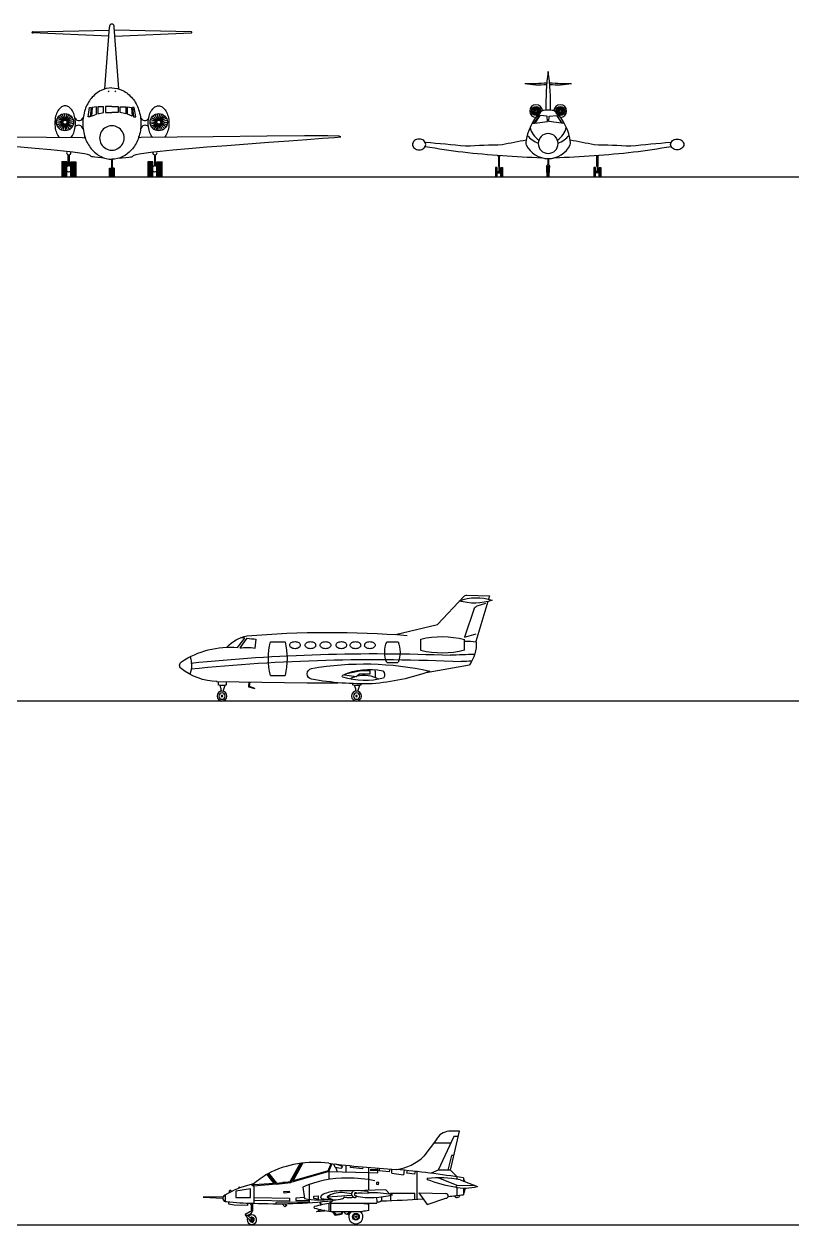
# Model space of a CAD drawing. Extents: x -166 to 11, y 0 to 66.
# Drawn here: x -25.8 to 11, y 0 to 57.1 of the extents above; entities that cross this region are included whole.
import ezdxf

# ---------------------------------------------------------------- set-up
doc = ezdxf.new("R2010")
doc.units = 0
doc.layers.get('0').update_dxf_attribs({"linetype": 'CONTINUOUS'})
doc.layers.add('AVION', color=7, linetype='CONTINUOUS')

# ---------------------------------------------------------------- blocks, each defined once
blk = doc.blocks.new('033109A')
for p, q in [((8.774, 4.034), (8.184, 3.248)), ((9.612, 4.184), (8.864, 2.588)), ((9.874, 4.434), (9.374, 4.434)), ((9.448, 2.588), (9.874, 4.434)), ((9.816, 4.184), (9.612, 4.184)), ((9.466, 3.872), (8.652, 3.872)), ((1.827, 2.04), (2.297, 2.904)), ((1.858, 1.993), (2.358, 2.912)), ((1.959, 2.074), (2.419, 2.92)), ((3.622, 2.554), (3.768, 2.899)), ((3.658, 2.512), (3.819, 2.893)), ((3.963, 2.704), (3.896, 2.884)), ((3.939, 2.879), (4.238, 2.807)), ((9.5, 3.279), (9.317, 2.588)), ((9.607, 3.279), (9.5, 3.279)), ((1.061, 1.955), (0.716, 2.385)), ((1.158, 1.912), (0.758, 2.412)), ((1.158, 1.912), (0.758, 2.412)), ((1.18, 1.965), (0.804, 2.435)), ((3.658, 2.512), (1.858, 1.993)), ((3.622, 2.554), (1.959, 2.074)), ((3.658, 2.512), (5.557, 2.467)), ((3.658, 2.512), (3.658, 2.143)), ((4.226, 2.669), (3.963, 2.704)), ((3.999, 2.699), (4.064, 2.503)), ((4.318, 2.75), (4.226, 2.669)), ((4.238, 2.807), (4.318, 2.75)), ((4.467, 2.819), (4.467, 2.493)), ((4.685, 2.704), (4.713, 2.794)), ((5.258, 2.646), (4.685, 2.704)), ((5.28, 2.738), (5.258, 2.646)), ((5.557, 2.467), (5.993, 2.461)), ((5.558, 1.621), (5.558, 2.712)), ((5.637, 2.624), (5.637, 2.543)), ((5.683, 2.624), (5.683, 2.543)), ((5.729, 2.624), (5.729, 2.543)), ((5.774, 2.624), (5.774, 2.543)), ((5.82, 2.624), (5.82, 2.543)), ((5.866, 2.624), (5.866, 2.543)), ((5.912, 2.624), (5.912, 2.543)), ((5.993, 2.461), (5.999, 2.675)), ((6.061, 2.543), (6.079, 2.669)), ((6.531, 2.509), (6.061, 2.543)), ((6.56, 2.633), (6.531, 2.509)), ((6.657, 2.433), (6.657, 2.626)), ((6.657, 2.433), (7.212, 2.362)), ((7.247, 2.576), (7.212, 2.362)), ((7.371, 2.434), (7.405, 2.561)), ((7.733, 2.385), (7.371, 2.434)), ((7.774, 2.522), (7.733, 2.385)), ((7.858, 1.199), (7.858, 2.512)), ((8.864, 2.588), (8.533, 2.432)), ((9.448, 2.588), (8.864, 2.588)), ((9.758, 2.26), (9.448, 2.588)), ((-0.625, 1.757), (-0.634, 1.712)), ((-0.576, 1.734), (-0.581, 1.756)), ((-0.018, 1.905), (0.09, 1.825)), ((0.028, 1.871), (0.076, 1.835)), ((0.028, 1.871), (0.076, 1.835)), ((0.058, 1.912), (0.107, 1.876)), ((1.158, 1.912), (0.09, 1.825)), ((0.09, 1.825), (0.09, 1.011)), ((1.061, 1.955), (0.107, 1.876)), ((1.154, 1.962), (1.153, 1.962)), ((1.158, 1.912), (1.858, 1.993)), ((1.18, 1.965), (1.853, 2.043)), ((1.858, 1.993), (1.475, 1.993)), ((1.848, 2.042), (1.844, 2.041)), ((2.432, 1.769), (2.498, 1.231)), ((2.739, 1.034), (2.739, 1.898)), ((5.928, 1.994), (5.92, 1.921)), ((5.92, 1.921), (6.025, 1.897)), ((6.033, 1.994), (5.928, 1.994)), ((6.025, 1.897), (6.033, 1.994)), ((9.759, 1.857), (8.863, 2.219)), ((9.759, 1.857), (9.691, 1.771)), ((9.758, 2.152), (9.758, 2.26)), ((9.758, 1.376), (9.758, 1.759)), ((9.759, 1.857), (10.561, 1.872)), ((9.905, 2.125), (10.729, 1.807)), ((10.058, 2.212), (10.058, 2.066)), ((10.058, 1.73), (10.058, 1.412)), ((-1.36, 1.319), (-2.309, 1.297)), ((-2.309, 1.297), (-1.378, 1.244)), ((-1.265, 1.402), (-1.265, 1.091)), ((-1.066, 1.513), (-1.056, 1.597)), ((-0.984, 1.555), (-0.99, 1.597)), ((-0.756, 1.576), (-0.767, 1.276)), ((-0.767, 1.276), (-0.057, 1.276)), ((-0.057, 1.687), (-0.756, 1.576)), ((-0.057, 1.276), (-0.057, 1.687)), ((0.09, 1.275), (1.786, 1.243)), ((1.519, 1.565), (1.775, 1.587)), ((1.542, 1.487), (1.519, 1.565)), ((1.786, 1.52), (1.542, 1.487)), ((1.775, 1.587), (1.786, 1.52)), ((1.786, 1.243), (1.786, 1.109)), ((2.492, 1.283), (2.085, 1.254)), ((2.085, 1.254), (2.096, 1.143)), ((2.94, 1.349), (3.157, 1.357)), ((2.94, 1.236), (2.94, 1.349)), ((3.149, 1.204), (2.94, 1.236)), ((3.157, 1.357), (3.149, 1.204)), ((3.574, 1.306), (4.75, 1.397)), ((3.658, 0.997), (3.878, 1.172)), ((6.369, 1.64), (4.873, 1.605)), ((4.98, 1.498), (5.552, 1.49)), ((5.502, 1.562), (5.552, 1.49)), ((6.558, 1.441), (6.369, 1.64)), ((7.748, 1.467), (6.595, 1.467)), ((6.595, 1.467), (6.595, 1.134)), ((7.748, 1.191), (7.748, 1.467)), ((7.935, 1.51), (8.34, 0.946)), ((7.935, 1.51), (9.228, 1.468)), ((8.34, 0.946), (9.227, 1.242)), ((-1.1, 0.965), (-1.1, 1.072)), ((-0.845, 0.909), (-1.1, 0.965)), ((-0.212, 0.898), (-0.845, 0.909)), ((-0.206, 1.016), (-0.212, 0.898)), ((-0.018, 0.931), (-0.087, 1.013)), ((-0.022, 0.629), (0.03, 0.625)), ((-0.018, 0.931), (0.03, 0.931)), ((-0.018, 0.631), (-0.018, 0.931)), ((0.03, 1.012), (0.03, 0.625)), ((1.786, 1.109), (0.09, 1.142)), ((1.136, 0.984), (1.164, 1.054)), ((1.164, 1.054), (2.739, 1.076)), ((1.564, 0.832), (1.437, 0.985)), ((1.664, 0.898), (1.564, 0.832)), ((1.575, 0.987), (1.664, 0.898)), ((2.096, 1.143), (2.739, 1.132)), ((3.081, 0.622), (3.166, 0.631)), ((3.09, 0.593), (3.081, 0.622)), ((3.451, 0.631), (3.09, 0.593)), ((3.147, 0.669), (3.281, 0.701)), ((3.166, 0.631), (3.147, 0.669)), ((3.216, 1.07), (3.275, 0.922)), ((3.243, 1.073), (3.297, 0.927)), ((3.404, 0.688), (3.451, 0.631)), ((3.682, 0.624), (3.682, 1.001)), ((3.758, 1.012), (5.937, 1.012)), ((3.758, 0.612), (3.758, 1.012)), ((3.758, 0.612), (5.258, 0.612)), ((3.981, 0.418), (3.84, 0.612)), ((4.002, 0.469), (3.898, 0.612)), ((4.296, 0.612), (4.24, 0.507)), ((4.348, 0.609), (4.271, 0.464)), ((4.468, 0.479), (4.385, 0.612)), ((4.668, 0.584), (4.468, 0.479)), ((4.656, 0.612), (4.668, 0.584)), ((5.558, 0.657), (5.558, 0.968)), ((6.026, 1.058), (5.953, 1.062)), ((0.012, 0.24), (-0.205, 0.446)), ((4.271, 0.464), (3.981, 0.418)), ((4.24, 0.507), (4.002, 0.469)), ((4.618, 0.441), (4.516, 0.507)), ((4.63, 0.482), (4.573, 0.526))]:
    blk.add_line(p, q)
for centre, radius in [((-0.29, 0.454), 0.0121), ((-0.001, 0.224), 0.0105), ((4.948, 0.365), 0.162), ((4.948, 0.365), 0.124), ((4.948, 0.365), 0.0381)]:
    blk.add_circle(centre, radius)
for centre, radius, start, end in [((9.432, 3.697), 0.74, 94.5204, 152.8597), ((3.008, -1.978), 4.933, 82.4284, 117.1364), ((10.594, 59.677), 57.186, 263.0339, 266.2545), ((6.567, 4.908), 2.317, 277.6039, 314.2482), ((5.041, -4.324), 7.983, 122.449, 128.6264), ((2.883, -42.188), 44.976, 80.8204, 84.9296), ((0.984, -2.39), 4.409, 103.3797, 121.0343), ((-0.603, 1.756), 0.0218, 359.0824, 179.0824), ((0.044, 1.665), 0.248, 86.6668, 108.8657), ((4.408, -2.515), 4.718, 88.4124, 114.7668), ((4.573, -4.364), 6.565, 78.7315, 90.2974), ((8.347, 2.163), 0.0195, 97.1707, 249.3452), ((11.032, 9.287), 7.633, 249.3451, 259.491), ((8.95, -2.633), 4.853, 78.6493, 97.1708), ((10.133, 4.039), 2.31, 257.684, 284.9395), ((10.067, 2.131), 0.0252, 31.9197, 109.523), ((9.371, 1.809), 0.792, 16.8884, 25.0488), ((9.371, 1.809), 0.792, 334.9512, 354.2182), ((-1.218, 1.244), 0.161, 116.3589, 273.3983), ((-1.023, 1.593), 0.0332, 15.1976, 174.0506), ((3.202, 4.854), 3.69, 259.0031, 278.8702), ((3.363, 1.307), 0.0938, 107.6409, 239.1211), ((3.693, 3.939), 2.738, 262.0622, 271.8232), ((4.116, -0.076), 1.667, 96.4469, 117.9462), ((4.232, 0.369), 1.145, 86.907, 125.0685), ((4.116, 2.119), 0.977, 236.3598, 255.9449), ((3.943, 2.434), 1.264, 267.0493, 287.136), ((4.871, -16.287), 17.893, 89.9941, 93.0198), ((4.134, -1.781), 3.298, 79.2036, 87.2413), ((4.3, 1.323), 0.0995, 278.5273, 27.2907), ((4.622, 2.573), 1.295, 259.9529, 281.3595), ((4.905, 1.445), 0.163, 101.3372, 276.3344), ((4.991, -1.3), 2.908, 79.8716, 92.322), ((4.946, 1.434), 0.0728, 62.0492, 311.9629), ((5.651, -4.721), 6.229, 93.768, 97.1245), ((4.873, 1.396), 0.123, 292.837, 352.3331), ((5.673, 5.175), 3.899, 259.2122, 285.148), ((5.651, -4.721), 6.229, 80.3815, 91.014), ((5.655, 1.13), 0.305, 337.2423, 30.0322), ((6.01, 1.229), 0.172, 275.373, 26.7861), ((5.28, 39.19), 38.078, 271.322, 274.3131), ((9.228, 1.355), 0.113, 269.8142, 89.8142), ((5.28, 39.19), 38.078, 276.1165, 277.2091), ((9.754, 1.428), 0.151, 207.1615, 346.3525), ((10.07, 1.482), 0.0205, 236.9965, 334.9512), ((0.064, 12.398), 11.386, 263.5845, 269.9711), ((0.596, -0.831), 1.585, 112.7839, 124.9519), ((-0.145, 0.674), 0.182, 305.8839, 344.2898), ((1.208, 24.462), 23.478, 267.1924, 276.4031), ((2.988, 0.812), 0.0381, 107.1428, 252.8572), ((4.785, -5.841), 6.929, 98.5182, 105.1247), ((4.785, 7.465), 6.929, 254.8753, 261.4818), ((4.945, 0.365), 0.336, 132.4731, 47.5269), ((6.388, 7.593), 6.677, 260.261, 262.8637), ((6.388, -5.968), 6.677, 97.1363, 99.739), ((-0.29, 0.454), 0.0269, 146.8324, 262.0733), ((-0.369, 0.998), 0.576, 277.2331, 304.9886), ((0.087, 0.625), 0.429, 207.4876, 257.9632), ((0, 0.225), 0.225, 157.0074, 131.6971), ((0, 0.225), 0.117, 169.3851, 127.1663), ((0, 0.225), 0.0932, 173.6305, 124.7093), ((0, 0.225), 0.0572, 184.2274, 116.9878), ((0, 0.225), 0.0199, 263.9691, 62.3365)]:
    blk.add_arc(centre, radius, start, end)
blk = doc.blocks.new('033104A')
for p, q in [((-5.252, 5.043), (-6.325, 5.014)), ((-6.325, 5.014), (-6.276, 4.847)), ((-6.243, 4.735), (-5.683, 2.827)), ((-6.137, 4.649), (-5.73, 4.522)), ((-3.86, 3.648), (-5.1, 4.979)), ((-5.6, 4.397), (-5.13, 3.044)), ((-1.856, 3.165), (-3.86, 3.648)), ((-5.13, 3.044), (-5.696, 3.202)), ((-5.133, 2.415), (-5.133, 2.931)), ((-3.058, 2.397), (-3.058, 2.949)), ((4.82, 2.523), (4.765, 2.939)), ((5.221, 2.987), (5.553, 2.528)), ((5.659, 2.549), (5.305, 2.997)), ((-1.44, 2.823), (-1.98, 2.823)), ((4.092, 2.823), (3.394, 2.823)), ((-3.315, 1.356), (-5.369, 1.727)), ((-1.44, 1.827), (-1.974, 1.827)), ((-0.652, 1.288), (-0.652, 1.441)), ((-0.652, 1.441), (-0.151, 1.422)), ((-0.151, 1.295), (-0.652, 1.288)), ((-0.151, 1.422), (0.544, 1.279)), ((0.02, 1.168), (-0.151, 1.295)), ((0.569, 1.247), (0.02, 1.168)), ((0.544, 1.279), (0.569, 1.247)), ((4.092, 1.218), (3.4, 1.218)), ((-0.221, 0.77), (-0.221, 0.819)), ((-0.077, 0.519), (-0.157, 0.752)), ((0.054, 0.616), (0.09, 0.747)), ((0.054, 0.616), (0.054, 0.459)), ((0.185, 0.828), (0.185, 0.774)), ((2.347, 0.872), (0.884, 0.872)), ((6.656, 0.934), (2.347, 0.872)), ((4.831, 0.593), (5.082, 0.689)), ((5.141, 0.677), (4.831, 0.593)), ((5.082, 0.689), (5.059, 0.911)), ((5.119, 0.912), (5.141, 0.677)), ((6.178, 0.77), (6.178, 0.927)), ((6.321, 0.519), (6.241, 0.752)), ((6.452, 0.616), (6.489, 0.747)), ((6.452, 0.616), (6.452, 0.459)), ((6.583, 0.933), (6.583, 0.774)), ((-0.077, 0.452), (-0.077, 0.519)), ((6.321, 0.452), (6.321, 0.519))]:
    blk.add_line(p, q)
for points in [[(-0.637, 2.492, 0.067505), (-0.537, 2.506, 0.079849), (-0.46, 2.541, 0.107116), (-0.403, 2.599, 0.139807), (-0.386, 2.66, 0.139807), (-0.403, 2.72, 0.107116), (-0.46, 2.778, 0.079849), (-0.537, 2.814, 0.067505), (-0.637, 2.827, 0.067505), (-0.737, 2.814, 0.079849), (-0.815, 2.778, 0.107116), (-0.871, 2.72, 0.139807), (-0.888, 2.66, 0.139807), (-0.871, 2.599, 0.107116), (-0.815, 2.541, 0.079849), (-0.737, 2.506, 0.067505)], [(0.051, 2.492, 0.067505), (0.15, 2.506, 0.079849), (0.228, 2.541, 0.107116), (0.284, 2.599, 0.139807), (0.302, 2.66, 0.139807), (0.284, 2.72, 0.107116), (0.228, 2.778, 0.079849), (0.15, 2.814, 0.067505), (0.051, 2.827, 0.067505), (-0.049, 2.814, 0.079849), (-0.127, 2.778, 0.107116), (-0.183, 2.72, 0.139807), (-0.2, 2.66, 0.139807), (-0.183, 2.599, 0.107116), (-0.127, 2.541, 0.079849), (-0.049, 2.506, 0.067505)], [(0.72, 2.492, 0.067505), (0.82, 2.506, 0.079849), (0.897, 2.541, 0.107116), (0.954, 2.599, 0.139807), (0.971, 2.66, 0.139807), (0.954, 2.72, 0.107116), (0.897, 2.778, 0.079849), (0.82, 2.814, 0.067505), (0.72, 2.827, 0.067505), (0.62, 2.814, 0.079849), (0.542, 2.778, 0.107116), (0.486, 2.72, 0.139807), (0.469, 2.66, 0.139807), (0.486, 2.599, 0.107116), (0.542, 2.541, 0.079849), (0.62, 2.506, 0.067505)], [(1.473, 2.492, 0.067505), (1.573, 2.506, 0.079849), (1.65, 2.541, 0.107116), (1.707, 2.599, 0.139807), (1.724, 2.66, 0.139807), (1.707, 2.72, 0.107116), (1.65, 2.778, 0.079849), (1.573, 2.814, 0.067505), (1.473, 2.827, 0.067505), (1.373, 2.814, 0.079849), (1.295, 2.778, 0.107116), (1.239, 2.72, 0.139807), (1.222, 2.66, 0.139807), (1.239, 2.599, 0.107116), (1.295, 2.541, 0.079849), (1.373, 2.506, 0.067505)], [(2.189, 2.492, 0.067505), (2.288, 2.506, 0.079849), (2.366, 2.541, 0.107116), (2.422, 2.599, 0.139807), (2.44, 2.66, 0.139807), (2.422, 2.72, 0.107116), (2.366, 2.778, 0.079849), (2.288, 2.814, 0.067505), (2.189, 2.827, 0.067505), (2.089, 2.814, 0.079849), (2.011, 2.778, 0.107116), (1.955, 2.72, 0.139807), (1.938, 2.66, 0.139807), (1.955, 2.599, 0.107116), (2.011, 2.541, 0.079849), (2.089, 2.506, 0.067505)], [(2.923, 2.492, 0.067505), (3.023, 2.506, 0.079849), (3.1, 2.541, 0.107116), (3.157, 2.599, 0.139807), (3.174, 2.66, 0.139807), (3.157, 2.72, 0.107116), (3.1, 2.778, 0.079849), (3.023, 2.814, 0.067505), (2.923, 2.827, 0.067505), (2.823, 2.814, 0.079849), (2.745, 2.778, 0.107116), (2.689, 2.72, 0.139807), (2.672, 2.66, 0.139807), (2.689, 2.599, 0.107116), (2.745, 2.541, 0.079849), (2.823, 2.506, 0.067505)]]:
    blk.add_lwpolyline(points, format="xyb", close=True)
for centre, radius in [((0, 0.233), 0.233), ((-0.006, 0.233), 0.149), ((0, 0.233), 0.0348), ((6.399, 0.233), 0.233), ((6.393, 0.233), 0.149), ((6.399, 0.233), 0.0348)]:
    blk.add_circle(centre, radius)
for centre, radius, start, end in [((-5.711, 2.631), 2.287, 68.6268, 109.0076), ((-5.612, 7.441), 2.779, 252.3176, 285.3168), ((-5.247, 4.843), 0.2, 42.9607, 91.5491), ((-5.789, 4.331), 0.2, 19.1679, 72.6357), ((-4.061, -1.258), 4.324, 76.594, 104.3579), ((1.272, -45.216), 48.482, 85.3416, 94.3567), ((5.714, -3.92), 6.925, 94.0766, 97.8714), ((4.86, 1.357), 1.78, 42.5351, 79.0617), ((5.247, 4.507), 1.51, 272.1913, 279.6078), ((-3.955, 2.747), 1.744, 177.4302, 215.8005), ((-5.236, -0.567), 3.423, 88.2692, 97.73), ((-4.061, 6.604), 4.324, 255.6421, 283.406), ((-0.722, 2.325), 1.348, 158.3296, 201.6704), ((-2.693, 2.325), 1.348, 338.3296, 21.6704), ((6.732, 2.02), 3.428, 166.4615, 193.5385), ((0.759, 2.02), 3.428, 346.4615, 13.5385), ((5.208, -0.256), 2.806, 82.9329, 97.9559), ((6.002, -1.672), 4.235, 56.7748, 94.6563), ((-2.859, 63.38), 61.223, 267.4181, 268.50476), ((-2.859, 63.065), 61.223, 267.54812, 268.01552), ((-0.877, -82.937), 84.915, 84.08233, 92.76902), ((-0.851, -82.155), 84.41, 84.06464, 92.44832), ((-0.351, -12.583), 14.35, 80.0262, 102.6313), ((8.996, 1.702), 1.15, 159.982, 201.691), ((8.213, 1.704), 0.2, 308.245, 56.7748), ((-0.072, 10.547), 9.747, 249.4766, 266.0534), ((-1.092, 1.243), 0.249, 128.0756, 217.1533), ((-0.6, -1.495), 3.004, 65.395, 102.4106), ((-0.349, -0.059), 1.297, 75.1835, 122.5686), ((-0.002, 1.25), 0.894, 163.9304, 188.28), ((-0.349, -0.059), 1.297, 63.319, 71.7359), ((0.626, 1.188), 0.0542, 288.2918, 65.434), ((2.089, 1.292), 0.261, 279.9738, 80.0262), ((6.556, 3.807), 2.878, 271.546, 308.245), ((-0.394, 4.276), 3.306, 254.2764, 288.2917), ((-0.351, 15.168), 14.35, 268.436, 279.9738), ((-0.024, 1.323), 0.587, 250.4224, 290.8174), ((0.216, 1.066), 0.0387, 280.7726, 63.3187), ((6.375, 1.323), 0.587, 250.4224, 290.8174)]:
    blk.add_arc(centre, radius, start, end)

msp = doc.modelspace()

# ---------------------------------------------------------------- linework, layer by layer
for p, q in [((-165.978, 24.923), (11.04, 24.923)), ((-165.978, -0.025), (11.04, -0.025))]:
    msp.add_line(p, q)
at = {"layer": 'AVION'}
for p, q in [((-21.779, 56.566), (-25.418, 56.712)), ((-25.411, 56.773), (-21.758, 56.846)), ((-21.971, 54.047), (-21.748, 56.982)), ((-21.309, 54.047), (-21.532, 56.982)), ((-17.869, 56.773), (-21.522, 56.846)), ((-21.501, 56.566), (-17.861, 56.712)), ((-21.775, 53.964), (-21.819, 53.905)), ((-21.505, 53.964), (-21.461, 53.905)), ((-22.773, 52.717), (-22.705, 53.17)), ((-22.705, 53.17), (-22.618, 53.17)), ((-22.618, 53.17), (-22.676, 52.717)), ((-22.57, 53.17), (-22.609, 52.746)), ((-22.377, 53.19), (-22.57, 53.17)), ((-22.377, 52.842), (-22.377, 53.19)), ((-22.31, 53.199), (-22.31, 52.862)), ((-22.031, 53.199), (-22.31, 53.199)), ((-22.04, 52.92), (-22.04, 53.19)), ((-21.944, 53.209), (-21.944, 52.92)), ((-21.64, 53.209), (-21.944, 53.209)), ((-21.64, 53.209), (-21.336, 53.209)), ((-21.336, 53.209), (-21.336, 52.92)), ((-21.249, 53.199), (-20.97, 53.199)), ((-21.24, 52.92), (-21.24, 53.19)), ((-20.97, 53.199), (-20.97, 52.862)), ((-20.902, 52.842), (-20.902, 53.19)), ((-20.902, 53.19), (-20.71, 53.17)), ((-20.71, 53.17), (-20.671, 52.746)), ((-20.661, 53.17), (-20.604, 52.717)), ((-20.575, 53.17), (-20.661, 53.17)), ((-20.507, 52.717), (-20.575, 53.17)), ((-1.478, 53.181), (-1.466, 53.028)), ((-1.406, 53.173), (-1.453, 53.027)), ((-0.37, 53.173), (-0.323, 53.027)), ((-0.298, 53.181), (-0.31, 53.028)), ((-24.236, 52.649), (-23.954, 52.506)), ((-24.175, 52.737), (-23.94, 52.527)), ((-24.094, 52.807), (-23.921, 52.543)), ((-23.998, 52.854), (-23.899, 52.553)), ((-23.892, 52.873), (-23.875, 52.558)), ((-23.786, 52.865), (-23.85, 52.556)), ((-23.685, 52.83), (-23.827, 52.548)), ((-23.596, 52.77), (-23.807, 52.534)), ((-23.526, 52.688), (-23.791, 52.515)), ((-22.676, 52.717), (-22.773, 52.717)), ((-22.609, 52.746), (-22.377, 52.842)), ((-22.31, 52.862), (-22.04, 52.92)), ((-21.944, 52.92), (-21.64, 52.92)), ((-21.336, 52.92), (-21.64, 52.92)), ((-20.97, 52.862), (-21.24, 52.92)), ((-20.671, 52.746), (-20.902, 52.842)), ((-20.604, 52.717), (-20.507, 52.717)), ((-19.753, 52.688), (-19.489, 52.515)), ((-19.684, 52.77), (-19.473, 52.534)), ((-19.595, 52.83), (-19.453, 52.548)), ((-19.494, 52.865), (-19.429, 52.556)), ((-19.387, 52.873), (-19.405, 52.558)), ((-19.282, 52.854), (-19.381, 52.553)), ((-19.186, 52.807), (-19.358, 52.543)), ((-19.104, 52.737), (-19.34, 52.527)), ((-19.044, 52.649), (-19.326, 52.506)), ((-1.65, 52.98), (-1.497, 52.992)), ((-1.641, 53.052), (-1.495, 53.005)), ((-1.63, 52.91), (-1.493, 52.979)), ((-1.606, 53.116), (-1.489, 53.016)), ((-1.585, 52.852), (-1.485, 52.969)), ((-1.55, 52.42), (-1.314, 52.77)), ((-1.548, 53.161), (-1.479, 53.025)), ((-1.521, 52.817), (-1.474, 52.963)), ((-1.291, 52.777), (-1.519, 52.42)), ((-1.448, 52.808), (-1.461, 52.961)), ((-1.378, 52.828), (-1.448, 52.965)), ((-1.342, 53.137), (-1.441, 53.02)), ((-1.321, 52.873), (-1.438, 52.973)), ((-1.297, 53.08), (-1.433, 53.01)), ((-1.285, 52.937), (-1.431, 52.984)), ((-1.277, 53.009), (-1.43, 52.997)), ((-1.314, 52.77), (-1.395, 52.787)), ((-0.934, 52.747), (-1.291, 52.777)), ((-0.927, 52.504), (-0.934, 52.747)), ((-0.849, 52.504), (-0.842, 52.747)), ((-0.842, 52.747), (-0.484, 52.777)), ((-0.499, 53.009), (-0.346, 52.997)), ((-0.49, 52.937), (-0.344, 52.984)), ((-0.484, 52.777), (-0.256, 52.42)), ((-0.479, 53.08), (-0.342, 53.01)), ((-0.462, 52.77), (-0.38, 52.787)), ((-0.226, 52.42), (-0.462, 52.77)), ((-0.455, 52.873), (-0.338, 52.973)), ((-0.434, 53.137), (-0.334, 53.02)), ((-0.397, 52.828), (-0.328, 52.965)), ((-0.327, 52.808), (-0.315, 52.961)), ((-0.255, 52.817), (-0.302, 52.963)), ((-0.227, 53.161), (-0.297, 53.025)), ((-0.191, 52.852), (-0.291, 52.969)), ((-0.17, 53.116), (-0.287, 53.016)), ((-0.146, 52.91), (-0.283, 52.979)), ((-0.135, 53.052), (-0.28, 53.005)), ((-0.126, 52.98), (-0.279, 52.992)), ((-24.279, 52.441), (-23.964, 52.459)), ((-24.271, 52.548), (-23.962, 52.483)), ((-24.259, 52.336), (-23.959, 52.434)), ((-24.213, 52.239), (-23.949, 52.412)), ((-24.143, 52.158), (-23.933, 52.394)), ((-24.055, 52.098), (-23.912, 52.38)), ((-23.954, 52.062), (-23.889, 52.371)), ((-23.847, 52.054), (-23.864, 52.37)), ((-23.742, 52.074), (-23.84, 52.374)), ((-23.645, 52.12), (-23.818, 52.385)), ((-23.564, 52.19), (-23.799, 52.401)), ((-23.504, 52.279), (-23.785, 52.421)), ((-23.48, 52.592), (-23.78, 52.493)), ((-23.468, 52.38), (-23.777, 52.445)), ((-23.46, 52.487), (-23.775, 52.469)), ((-19.82, 52.487), (-19.504, 52.469)), ((-19.812, 52.38), (-19.502, 52.445)), ((-19.8, 52.592), (-19.5, 52.493)), ((-19.776, 52.279), (-19.494, 52.421)), ((-19.716, 52.19), (-19.48, 52.401)), ((-19.635, 52.12), (-19.462, 52.385)), ((-19.538, 52.074), (-19.44, 52.374)), ((-19.433, 52.054), (-19.415, 52.37)), ((-19.326, 52.062), (-19.391, 52.371)), ((-19.225, 52.098), (-19.368, 52.38)), ((-19.137, 52.158), (-19.347, 52.394)), ((-19.067, 52.239), (-19.331, 52.412)), ((-19.02, 52.336), (-19.32, 52.434)), ((-19.009, 52.548), (-19.318, 52.483)), ((-19.001, 52.441), (-19.316, 52.459)), ((-1.65, 52.422), (-1.55, 52.42)), ((-1.519, 52.42), (-0.927, 52.504)), ((-0.256, 52.42), (-0.849, 52.504)), ((-0.126, 52.422), (-0.226, 52.42)), ((-23.032, 51.735), (-22.958, 51.72)), ((-22.958, 51.72), (-22.93, 51.784)), ((-20.322, 51.72), (-20.35, 51.784)), ((-20.248, 51.735), (-20.322, 51.72)), ((-23.711, 50.368), (-23.711, 50.909)), ((-23.675, 50.908), (-23.675, 50.382)), ((-19.605, 50.908), (-19.605, 50.382)), ((-19.569, 50.368), (-19.569, 50.909)), ((-24.024, 50.593), (-24.024, 49.897)), ((-23.776, 50.586), (-24.024, 50.586)), ((-23.984, 50.593), (-23.984, 49.897)), ((-23.945, 50.593), (-23.945, 49.897)), ((-23.905, 50.593), (-23.905, 49.897)), ((-23.895, 49.897), (-23.895, 50.586)), ((-23.855, 49.897), (-23.855, 50.586)), ((-23.816, 49.897), (-23.816, 50.586)), ((-23.776, 49.897), (-23.776, 50.586)), ((-23.587, 50.586), (-23.354, 50.586)), ((-23.587, 49.897), (-23.587, 50.586)), ((-23.548, 49.897), (-23.548, 50.586)), ((-23.508, 49.897), (-23.508, 50.586)), ((-23.469, 49.897), (-23.469, 50.586)), ((-23.465, 50.586), (-23.465, 49.897)), ((-23.426, 50.586), (-23.426, 49.897)), ((-23.387, 50.586), (-23.387, 49.897)), ((-23.347, 50.586), (-23.347, 49.897)), ((-21.66, 50.702), (-21.66, 50.188)), ((-21.62, 50.702), (-21.62, 50.188)), ((-19.933, 50.586), (-19.933, 49.897)), ((-19.693, 50.586), (-19.925, 50.586)), ((-19.893, 50.586), (-19.893, 49.897)), ((-19.854, 50.586), (-19.854, 49.897)), ((-19.814, 50.586), (-19.814, 49.897)), ((-19.811, 49.897), (-19.811, 50.586)), ((-19.771, 49.897), (-19.771, 50.586)), ((-19.732, 49.897), (-19.732, 50.586)), ((-19.693, 49.897), (-19.693, 50.586)), ((-19.503, 49.897), (-19.503, 50.586)), ((-19.503, 50.586), (-19.256, 50.586)), ((-19.464, 49.897), (-19.464, 50.586)), ((-19.425, 49.897), (-19.425, 50.586)), ((-19.385, 49.897), (-19.385, 50.586)), ((-19.374, 50.593), (-19.374, 49.897)), ((-19.335, 50.593), (-19.335, 49.897)), ((-19.295, 50.593), (-19.295, 49.897)), ((-19.256, 50.593), (-19.256, 49.897)), ((-3.394, 50.315), (-3.394, 49.872)), ((-3.307, 50.315), (-3.394, 50.315)), ((-3.372, 49.872), (-3.372, 50.315)), ((-3.352, 49.872), (-3.352, 50.315)), ((-3.332, 49.872), (-3.332, 50.315)), ((-3.307, 49.872), (-3.307, 50.315)), ((-3.243, 50.844), (-3.243, 50.358)), ((-3.243, 50.358), (-3.208, 50.358)), ((-3.231, 50.358), (-3.231, 50.117)), ((-3.221, 50.358), (-3.221, 50.117)), ((-3.208, 50.358), (-3.208, 50.847)), ((-3.144, 50.315), (-3.057, 50.315)), ((-3.144, 49.872), (-3.144, 50.315)), ((-3.122, 50.315), (-3.122, 49.872)), ((-3.102, 50.315), (-3.102, 49.872)), ((-3.082, 50.315), (-3.082, 49.872)), ((-3.057, 50.315), (-3.057, 49.872)), ((-0.958, 50.067), (-0.958, 50.31)), ((-0.933, 49.872), (-0.933, 50.315)), ((-0.933, 50.315), (-0.888, 50.315)), ((-0.921, 50.358), (-0.885, 50.358)), ((-0.911, 50.315), (-0.911, 49.872)), ((-0.908, 50.733), (-0.908, 50.432)), ((-0.891, 50.315), (-0.891, 49.872)), ((-0.855, 50.358), (-0.89, 50.358)), ((-0.843, 50.315), (-0.888, 50.315)), ((-0.885, 50.315), (-0.885, 49.872)), ((-0.868, 50.733), (-0.868, 50.432)), ((-0.865, 50.315), (-0.865, 49.872)), ((-0.843, 49.872), (-0.843, 50.315)), ((-0.818, 50.067), (-0.818, 50.31)), ((1.281, 50.315), (1.281, 49.872)), ((1.368, 50.315), (1.281, 50.315)), ((1.306, 50.315), (1.306, 49.872)), ((1.326, 50.315), (1.326, 49.872)), ((1.346, 50.315), (1.346, 49.872)), ((1.368, 49.872), (1.368, 50.315)), ((1.432, 50.358), (1.432, 50.847)), ((1.467, 50.358), (1.432, 50.358)), ((1.446, 50.358), (1.446, 50.117)), ((1.456, 50.358), (1.456, 50.117)), ((1.467, 50.844), (1.467, 50.358)), ((1.531, 50.315), (1.618, 50.315)), ((1.531, 49.872), (1.531, 50.315)), ((1.556, 49.872), (1.556, 50.315)), ((1.576, 49.872), (1.576, 50.315)), ((1.596, 49.872), (1.596, 50.315)), ((1.618, 50.315), (1.618, 49.872)), ((-165.978, 49.872), (11.04, 49.872)), ((-24.024, 49.897), (-23.776, 49.897)), ((-23.587, 49.897), (-23.347, 49.897)), ((-21.76, 49.897), (-21.76, 50.274)), ((-21.76, 49.897), (-21.671, 49.897)), ((-21.757, 50.274), (-21.671, 50.274)), ((-21.743, 49.897), (-21.743, 50.274)), ((-21.725, 49.897), (-21.725, 50.274)), ((-21.708, 49.897), (-21.708, 50.274)), ((-21.691, 49.897), (-21.691, 50.274)), ((-21.671, 50.274), (-21.671, 49.897)), ((-21.66, 50.188), (-21.671, 50.188)), ((-21.671, 50.008), (-21.64, 50.008)), ((-21.609, 50.008), (-21.64, 50.008)), ((-21.62, 50.188), (-21.609, 50.188)), ((-21.523, 50.274), (-21.609, 50.274)), ((-21.609, 50.274), (-21.609, 49.897)), ((-21.52, 49.897), (-21.609, 49.897)), ((-21.589, 49.897), (-21.589, 50.274)), ((-21.571, 49.897), (-21.571, 50.274)), ((-21.554, 49.897), (-21.554, 50.274)), ((-21.537, 49.897), (-21.537, 50.274)), ((-21.52, 49.897), (-21.52, 50.274)), ((-19.693, 49.897), (-19.933, 49.897)), ((-19.256, 49.897), (-19.503, 49.897)), ((-3.394, 49.872), (-3.307, 49.872)), ((-3.309, 50.117), (-3.146, 50.117)), ((-3.309, 50.061), (-3.146, 50.061)), ((-3.057, 49.872), (-3.144, 49.872)), ((-0.945, 50.067), (-0.958, 50.067)), ((-0.888, 49.872), (-0.933, 49.872)), ((-0.888, 49.872), (-0.843, 49.872)), ((-0.831, 50.067), (-0.818, 50.067)), ((1.281, 49.872), (1.368, 49.872)), ((1.533, 50.117), (1.371, 50.117)), ((1.533, 50.061), (1.371, 50.061)), ((1.618, 49.872), (1.531, 49.872))]:
    msp.add_line(p, q, dxfattribs=at)
for points in [[(-21.64, 54.096, 0.11811), (-22.154, 53.973, 0.104571), (-22.618, 53.599, 0.089797), (-22.914, 53.063, 0.081564), (-23.023, 52.399, 0.081564)], [(-21.64, 54.096, -0.11811), (-21.125, 53.973, -0.104571), (-20.662, 53.599, -0.089797), (-20.366, 53.063, -0.081564), (-20.257, 52.399, -0.081564)], [(-23.371, 52.419, 0.060203), (-23.411, 52.752, 0.073656), (-23.515, 53.005, 0.106847), (-23.69, 53.194, 0.153798), (-23.862, 53.248, 0.153798), (-24.035, 53.194, 0.106847), (-24.209, 53.005, 0.073656), (-24.313, 52.752, 0.060203), (-24.353, 52.419, 0.060203), (-24.313, 52.086, 0.073656), (-24.209, 51.833, 0.04296), (-24.149, 51.748, 0.153798)], [(-19.909, 52.419, -0.060203), (-19.869, 52.752, -0.073656), (-19.765, 53.005, -0.106847), (-19.59, 53.194, -0.153798), (-19.418, 53.248, -0.153798), (-19.245, 53.194, -0.106847), (-19.07, 53.005, -0.073656), (-18.967, 52.752, -0.060203), (-18.927, 52.419, -0.060203), (-18.967, 52.086, -0.073656), (-19.07, 51.833, -0.04296), (-19.131, 51.748, -0.153798)], [(-23.581, 51.741, 0.04636), (-23.515, 51.833, 0.073656), (-23.411, 52.086, 0.060203), (-23.371, 52.419, 0.060203)], [(-23.023, 52.399, 0.081564), (-22.914, 51.735, 0.089797), (-22.618, 51.199, 0.104571), (-22.154, 50.825, 0.11811), (-21.64, 50.701, 0.11811)], [(-20.257, 52.399, -0.081564), (-20.366, 51.735, -0.089797), (-20.662, 51.199, -0.104571), (-21.125, 50.825, -0.11811), (-21.64, 50.701, -0.11811)], [(-19.699, 51.741, -0.04636), (-19.765, 51.833, -0.073656), (-19.869, 52.086, -0.060203), (-19.909, 52.419, -0.060203)]]:
    msp.add_lwpolyline(points, format="xyb", dxfattribs=at)
for points in [[(-26.459, 51.772), (-23.032, 51.735)], [(-21.281, 50.76), (-21.155, 50.768), (-20.969, 50.782), (-20.837, 50.796), (-20.748, 50.809), (-20.693, 50.823), (-20.659, 50.838), (-20.637, 50.855), (-20.614, 50.875), (-20.572, 50.899), (-20.489, 50.926), (-20.345, 50.959), (-20.119, 50.996), (-19.791, 51.04), (-19.339, 51.091), (-18.743, 51.148), (-17.994, 51.214), (-17.12, 51.285), (-16.166, 51.359), (-15.171, 51.434), (-14.177, 51.508), (-13.226, 51.578), (-12.359, 51.642), (-11.618, 51.697), (-11.054, 51.742), (-10.757, 51.776), (-10.83, 51.798), (-11.372, 51.809), (-12.484, 51.809), (-14.266, 51.796), (-16.821, 51.772), (-20.248, 51.735)], [(-21.999, 50.76), (-22.125, 50.768), (-22.311, 50.782), (-22.443, 50.796), (-22.532, 50.809), (-22.587, 50.823), (-22.621, 50.838), (-22.643, 50.855), (-22.666, 50.875), (-22.708, 50.899), (-22.791, 50.926), (-22.935, 50.959), (-23.161, 50.996), (-23.489, 51.04), (-23.941, 51.091), (-24.536, 51.148), (-25.286, 51.214), (-26.159, 51.285)]]:
    msp.add_lwpolyline(points, dxfattribs=at)
for points in [[(-6.71, 51.404, 0.11741), (-6.732, 51.5, 0.10442), (-6.802, 51.587, 0.090119), (-6.901, 51.642, 0.082089), (-7.024, 51.662, 0.082089), (-7.147, 51.642, 0.090119), (-7.247, 51.587, 0.10442), (-7.316, 51.5, 0.11741), (-7.339, 51.404, 0.11741), (-7.316, 51.308, 0.10442), (-7.247, 51.222, 0.090119), (-7.147, 51.166, 0.082089), (-7.024, 51.146, 0.082089), (-6.901, 51.166, 0.090119), (-6.802, 51.222, 0.10442), (-6.732, 51.308, 0.11741)], [(4.934, 51.404, -0.11741), (4.957, 51.5, -0.10442), (5.026, 51.587, -0.090119), (5.125, 51.642, -0.082089), (5.248, 51.662, -0.082089), (5.372, 51.642, -0.090119), (5.471, 51.587, -0.10442), (5.54, 51.5, -0.11741), (5.563, 51.404, -0.11741), (5.54, 51.308, -0.10442), (5.471, 51.222, -0.090119), (5.372, 51.166, -0.082089), (5.248, 51.146, -0.082089), (5.125, 51.166, -0.090119), (5.026, 51.222, -0.10442), (4.957, 51.308, -0.11741)]]:
    msp.add_lwpolyline(points, format="xyb", close=True, dxfattribs=at)
for centre, radius in [((-1.463, 52.995), 0.217), ((-1.463, 52.995), 0.187), ((-0.312, 52.995), 0.217), ((-0.312, 52.995), 0.187), ((-23.87, 52.464), 0.41), ((-19.41, 52.464), 0.41), ((-23.87, 52.464), 0.0944), ((-19.41, 52.464), 0.0944)]:
    msp.add_circle(centre, radius, dxfattribs=at)
for centre, radius, start, end in [((-25.41, 56.742), 0.0308, 90.3115, 281.5052), ((-21.639, 57.023), 0.115, 90.2302, 200.3732), ((-21.64, 57.023), 0.115, 339.6268, 89.7698), ((-17.87, 56.742), 0.0308, 258.4948, 89.6885), ((-2.171, 73.604), 19.302, 270.5048, 273.6251), ((14.298, 53.036), 15.304, 173.1089, 180.0479), ((-16.089, 53.036), 15.304, 6.6533, 6.8911), ((-16.074, 53.036), 15.304, 359.9521, 6.8911), ((0.395, 73.604), 19.302, 266.3749, 269.4952), ((-1.296, 58.788), 4.541, 261.067, 274.277), ((-0.48, 58.788), 4.541, 265.723, 278.933), ((-1.463, 52.995), 0.3, 2.3212, 268.8023), ((-0.312, 52.995), 0.3, 271.1977, 177.6788), ((-23.205, 52.753), 0.21, 207.4797, 344.541), ((-20.075, 52.753), 0.21, 195.459, 332.5203), ((0.461, 51.223), 2.427, 134.1775, 173.3504), ((-1.092, 52.82), 0.2, 102.3187, 134.1775), ((-0.888, 51.887), 1.155, 90, 102.3187), ((-0.888, 51.887), 1.155, 77.6813, 90), ((-0.684, 52.82), 0.2, 45.8225, 77.6813), ((-2.236, 51.223), 2.427, 6.6496, 45.8225), ((-23.231, 52.088), 0.231, 15.6278, 129.8613), ((-21.645, 51.714), 0.578, 89.4893, 270.5107), ((-21.635, 51.714), 0.578, 269.4893, 90.5107), ((-20.049, 52.088), 0.231, 50.1387, 164.3722), ((-0.825, 52.418), 0.947, 191.9228, 237.9118), ((-0.951, 52.418), 0.947, 302.0882, 348.0772), ((-10.473, 0.639), 50.993, 83.6297, 85.7899), ((4.678, 15.298), 36.908, 100.3232, 102.1158), ((-1.752, 51.481), 0.2, 173.3504, 205.2091), ((-0.863, 52.692), 1.325, 219.5563, 248.0583), ((-0.888, 51.449), 0.471, 90, 270), ((-0.888, 51.449), 0.471, 270, 90), ((-0.913, 52.692), 1.325, 291.9417, 320.4437), ((-0.024, 51.481), 0.2, 334.7909, 6.6496), ((-6.454, 15.298), 36.908, 77.8842, 79.6768), ((8.697, 0.639), 50.993, 94.2101, 96.3703), ((-23.69, 51.007), 0.1, 140.0684, 27.1657), ((-19.59, 51.007), 0.1, 152.8343, 39.9316), ((1.457, 100.951), 50.312, 260.633, 262.6895), ((0.53, 100.641), 49.895, 263.7, 268.0297), ((-1.597, -10.43), 61.831, 91.36377, 92.98361), ((-3.233, 50.924), 0.0811, 201.1805, 330.1628), ((-0.888, 51.887), 1.155, 205.2091, 270), ((-0.888, 51.887), 1.155, 270, 334.7909), ((-2.306, 100.641), 49.895, 271.9703, 276.3), ((-0.179, -10.43), 61.831, 87.01639, 88.63623), ((1.457, 50.924), 0.0811, 209.8372, 338.8195), ((-3.233, 100.951), 50.312, 277.3105, 279.367), ((-23.682, 50.244), 0.138, 46.8554, 133.1446), ((-19.598, 50.244), 0.138, 46.8554, 133.1446), ((-0.886, 50.355), 0.0843, 91.0961, 236.6031), ((-0.889, 50.355), 0.0843, 303.3969, 88.9039), ((-23.682, 50.244), 0.138, 226.8554, 313.1446), ((-19.598, 50.244), 0.138, 226.8554, 313.1446)]:
    msp.add_arc(centre, radius, start, end, dxfattribs=at)

# ---------------------------------------------------------------- block references
at = {"layer": 'AVION', "xscale": -1}
msp.add_blockref('033104A', (-10.005, 24.913), dxfattribs=at)
at = {"layer": 'AVION'}
msp.add_blockref('033109A', (-14.981, 0), dxfattribs=at)

doc.saveas('drawing.dxf')
